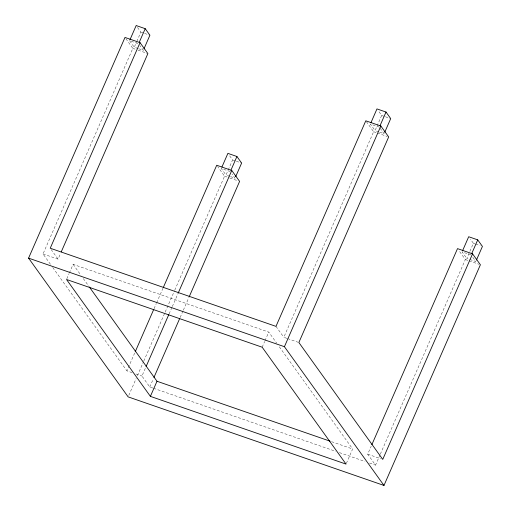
<?xml version="1.0" encoding="UTF-8"?>
<svg xmlns="http://www.w3.org/2000/svg" width="511" height="511" viewBox="0 0 511 511"><rect width="100%" height="100%" fill="white"/><g stroke="black" fill="none" stroke-linecap="round" stroke-linejoin="round"><path stroke-width="0.38" stroke-dasharray="2.56 1.92" d="M50.436 264.27L43.02 253.941L132.834 48.366L124.991 37.437M138.034 48.526L134.272 47.223L136.475 42.183M136.788 41.461L140.876 32.104L136.175 25.55M43.02 253.941L58.069 259.147L60.624 253.296M66.826 278.757L69.03 273.717M69.343 272.995L73.118 264.359L268.767 332.093L276.643 343.073M132.164 372.66L126.9 370.839L134.891 352.545M154.066 308.65L156.302 303.528M156.621 302.799L163.015 288.166M128.772 395.418L136.118 378.606M137.395 375.687L143.457 361.801M143.776 361.073L164.849 312.841M165.168 312.106L174.43 290.919M174.749 290.184L224.553 176.186L217.635 166.548M229.758 176.346L225.996 175.043L227.88 170.725M228.193 170.003L232.601 159.93L229.177 155.159M152.795 388.015L149.787 386.974L141.949 376.045L145.782 367.268M169.115 313.863L171.996 307.277M172.316 306.549L177.745 294.106M149.787 386.974L153.306 378.926M180.153 317.472L183.027 310.886M183.347 310.158L188.783 297.715M262.162 347.205L264.679 341.45M264.992 340.728L268.767 332.093M286.824 338.346L283.816 337.298L373.63 131.729L366.253 121.446M378.836 131.889L375.068 130.586L381.672 115.467L378.255 110.702M346.356 463.388L352.647 448.99L278.961 346.298M380.012 454.879L375.534 465.125L367.696 454.196L371.21 446.154M380.331 454.151L465.349 259.55L458.891 250.55M472.828 257.359L475.818 261.53L466.792 258.406L473.397 243.293L470.401 239.122M140.876 32.104L143.885 33.145M144.639 33.407L149.908 35.233M381.672 115.467L384.687 116.508M385.435 116.77L389.95 118.335M137.849 43.531L129.57 40.663L134.272 47.223M379.398 127.156L370.366 124.026L375.068 130.586M138.788 48.781L143.304 50.346L139.886 45.581M379.584 132.145L384.1 133.71L379.826 127.75M132.834 48.366L135.089 49.145M138.098 50.187L147.13 53.316M373.63 131.729L376.639 132.771M377.393 133.032L387.172 136.418M232.601 159.93L235.609 160.971M236.363 161.233L241.626 163.054M473.397 243.293L474.898 243.811M475.652 244.073L480.168 245.638M230.32 171.613L221.289 168.489L225.996 175.043M471.116 254.976L462.085 251.853L466.792 258.406M230.512 176.608L235.022 178.167L232.032 173.995M224.553 176.186L229.069 177.751M229.822 178.007L237.347 180.613M465.349 259.55L468.357 260.591M469.111 260.853L478.896 264.238M287.578 338.601L298.111 342.249M135.932 373.963L141.949 376.045M331.575 441.696L352.647 448.99M367.696 454.196L381.238 458.891M153.549 388.271L335.65 451.315M339.419 452.618L365.001 461.478M369.517 463.043L375.534 465.125M275.978 326.376L283.816 337.298M73.118 264.359L80.993 275.34M83.312 278.565L88.876 286.32M51.151 249.509L58.069 259.147M52.748 267.502L126.9 370.839"/><path stroke-width="0.77" d="M371.848 444.691L457.511 248.627L472.56 253.833L480.397 264.762L383.978 485.45L128.133 396.875L28.578 258.132L124.991 37.437L140.04 42.649L147.883 53.572L61.263 251.834M129.883 39.947L136.175 25.55L145.207 28.673L149.908 35.233L143.936 48.909M139.228 42.349L145.207 28.673M140.04 42.649L50.231 248.225L275.978 326.376L365.787 120.8L380.842 126.013L388.679 136.935L298.865 342.511L382.745 459.408L472.56 253.833M135.211 351.817L153.747 309.385M163.335 287.438L216.715 165.264L231.764 170.47L239.602 181.399L189.102 296.987M221.921 167.046L227.893 153.37L236.925 156.5L241.626 163.054L235.654 176.729M230.946 170.176L236.925 156.5M146.101 366.534L168.796 314.591M178.064 293.378L231.764 170.47M153.945 377.463L179.514 318.934M150.394 396.37L66.513 279.472L262.162 347.205L346.043 464.103L150.394 396.37L156.998 381.257L89.336 286.965M370.999 122.589L376.971 108.913L386.003 112.037L390.704 118.597L384.732 132.272M380.024 125.712L386.003 112.037M383.978 485.45L284.423 346.701L380.842 126.013M462.717 250.409L468.689 236.734L477.721 239.863L482.422 246.417L476.45 260.093M471.749 253.539L477.721 239.863M28.578 258.132L284.423 346.701M156.998 381.257L330.074 441.172"/></g></svg>
